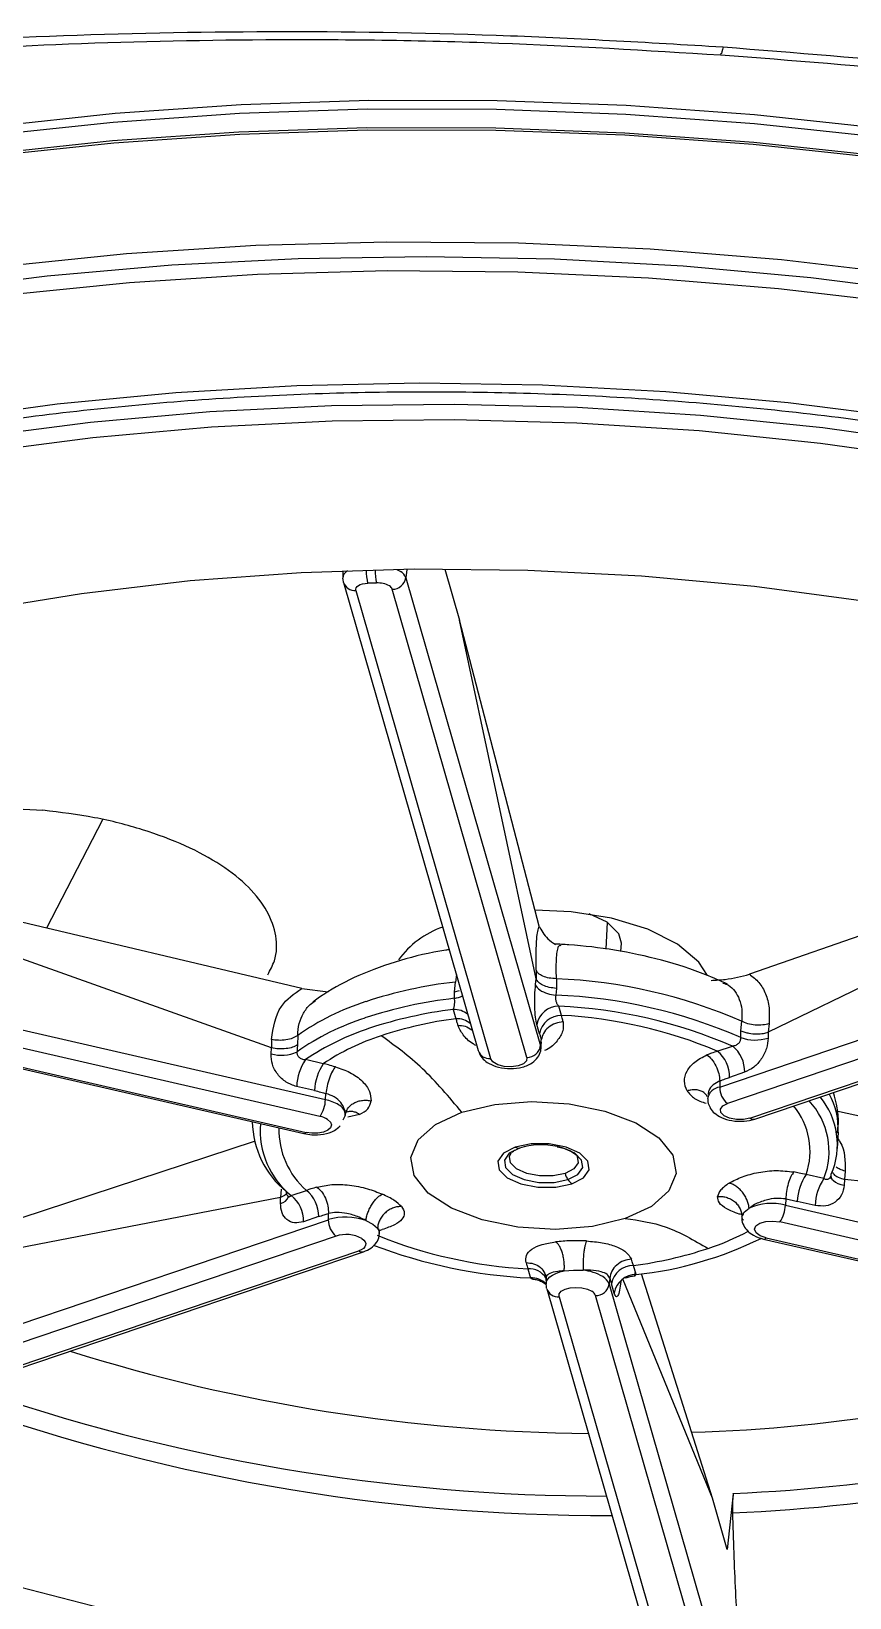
# Model space of a CAD drawing. Extents: x 400 to 501, y 484 to 634.
# Drawn here: x 453.365 to 454.574, y 583.589 to 585.904 of the extents above; entities that cross this region are included whole.
import ezdxf

# ---------------------------------------------------------------- set-up
doc = ezdxf.new("R2010")
doc.units = 0
doc.header["$MEASUREMENT"] = 0
doc.layers.add('DIM', color=3, linetype='Continuous')
doc.layers.add('GEOMETRY', color=3, linetype='Continuous', lineweight=25)

# ---------------------------------------------------------------- blocks, each defined once
blk = doc.blocks.new('2026 GRANDEE')
at = {"layer": 'GEOMETRY'}
for p, q in [((3.4003, -11.7338), (3.4004, -11.7443)), ((3.495, -11.7314), (3.4937, -11.7439)), ((3.5514, -11.731), (3.573, -11.8063)), ((3.4008, -11.7468), (3.4004, -11.7443)), ((3.4014, -11.7507), (3.6006, -12.4428)), ((3.6726, -12.4529), (3.4735, -11.7608)), ((3.4937, -11.7439), (3.6928, -12.4359)), ((3.4195, -11.7626), (3.6187, -12.4546)), ((3.6862, -12.3368), (3.573, -11.8063)), ((3.6906, -12.2587), (3.573, -11.8063)), ((4.7365, -12.0732), (4.0014, -12.33)), ((3.0449, -12.1015), (2.9622, -12.2616)), ((3.2949, -12.4389), (2.4716, -12.1453)), ((3.3398, -12.351), (2.4716, -12.1453)), ((2.0381, -12.2086), (3.3747, -12.5152)), ((3.3666, -12.5401), (2.03, -12.2334)), ((3.7911, -12.253), (3.7643, -12.2406)), ((2.0059, -12.2588), (3.3426, -12.5655)), ((2.0095, -12.2569), (3.3462, -12.5636)), ((3.7911, -12.253), (3.7892, -12.2929)), ((3.723, -12.2857), (3.715, -12.2855)), ((3.8116, -12.2964), (3.8121, -12.2842)), ((3.5683, -12.3305), (3.5667, -12.3414)), ((3.6853, -12.3453), (3.6862, -12.3368)), ((3.686, -12.3238), (3.6862, -12.3368)), ((3.7161, -12.3366), (3.7162, -12.3509)), ((3.3398, -12.351), (3.3789, -12.3561)), ((3.5653, -12.3557), (3.5667, -12.3414)), ((3.5653, -12.3557), (3.5729, -12.3539)), ((3.7162, -12.3509), (3.7152, -12.3608)), ((3.5635, -12.3821), (3.5674, -12.3957)), ((3.7236, -12.3907), (3.7197, -12.3771)), ((3.6913, -12.4179), (3.6874, -12.4043)), ((3.2947, -12.4263), (3.2949, -12.4389)), ((3.3337, -12.4204), (3.3334, -12.4343)), ((3.6928, -12.4359), (3.6938, -12.427)), ((3.6932, -12.4402), (3.6943, -12.4302)), ((3.6936, -12.4321), (3.6938, -12.427)), ((3.2943, -12.4476), (3.2949, -12.4389)), ((3.3714, -12.4621), (3.3451, -12.4561)), ((3.3584, -12.5018), (3.3321, -12.4958)), ((3.3747, -12.5152), (3.3754, -12.506)), ((3.4039, -12.5389), (3.4005, -12.5458)), ((3.404, -12.5382), (3.4039, -12.5389)), ((3.4249, -12.5371), (3.4079, -12.5411)), ((4.979, -12.7205), (4.1301, -12.5321)), ((4.1318, -12.5873), (4.1329, -12.5631)), ((4.1422, -12.6332), (4.1415, -12.6419)), ((4.1428, -12.6209), (4.1422, -12.6332)), ((4.979, -12.7205), (4.1422, -12.6332)), ((3.379, -12.6927), (3.3791, -12.6835)), ((3.4344, -12.6939), (3.4447, -12.6993)), ((3.4447, -12.6993), (3.4517, -12.7051)), ((3.4546, -12.7087), (3.4586, -12.7074)), ((3.6738, -12.7653), (3.6777, -12.7789)), ((3.6999, -12.7741), (3.7022, -12.7757)), ((3.7007, -12.7779), (3.7009, -12.7879)), ((3.7276, -12.7684), (3.7413, -12.7673)), ((3.7413, -12.7673), (3.7555, -12.7675)), ((3.7013, -12.7909), (3.7009, -12.7879)), ((3.7019, -12.7948), (3.9011, -13.4869)), ((3.72, -12.8067), (3.9192, -13.4987)), ((3.9685, -13.1804), (3.9467, -13.1045)), ((3.9774, -13.0979), (3.9685, -13.1804)), ((3.9774, -13.0979), (3.9775, -13.0973))]:
    blk.add_line(p, q, dxfattribs=at)
at = {"layer": 'GEOMETRY', "color": 4}
for p, q in [((4.7365, -12.0732), (4.0293, -12.4154)), ((3.9575, -12.4967), (5.095, -12.1112)), ((5.1063, -12.1355), (3.9689, -12.5209)), ((4.0023, -12.5427), (5.1398, -12.1572)), ((4.0094, -12.544), (5.1469, -12.1586)), ((3.9887, -12.4134), (3.99, -12.3995)), ((4.0305, -12.4029), (4.0293, -12.4154)), ((4.0293, -12.4154), (4.0291, -12.4242)), ((3.9539, -12.4436), (3.9763, -12.436)), ((3.9944, -12.4747), (3.9721, -12.4823)), ((3.9576, -12.4875), (3.9575, -12.4967)), ((3.2695, -12.5771), (2.6028, -12.7962)), ((4.1115, -12.6319), (4.0852, -12.6259)), ((3.3083, -12.6598), (2.6028, -12.7962)), ((3.3082, -12.6685), (3.3083, -12.6598)), ((3.309, -12.6474), (3.3083, -12.6598)), ((3.3241, -12.657), (3.3465, -12.6494)), ((4.0552, -12.662), (4.0546, -12.6712)), ((3.9903, -12.688), (3.9936, -12.6818)), ((3.9936, -12.6818), (4.0009, -12.6758)), ((4.0546, -12.6712), (5.3912, -12.9778)), ((4.0985, -12.6716), (4.0722, -12.6656)), ((2.2415, -13.0781), (3.379, -12.6927)), ((3.3646, -12.6881), (3.3422, -12.6957)), ((5.3831, -13.0027), (4.0465, -12.696)), ((3.3903, -12.7169), (2.2528, -13.1024)), ((4.0224, -12.7214), (5.3591, -13.0281)), ((4.026, -12.7195), (5.3627, -13.0262)), ((2.2863, -13.1241), (3.4238, -12.7387)), ((2.2934, -13.1255), (3.4309, -12.7401)), ((3.7951, -12.779), (3.7941, -12.788)), ((3.8339, -12.7739), (3.83, -12.7603)), ((3.9467, -13.1045), (3.8419, -12.7728)), ((3.7941, -12.788), (3.9933, -13.48)), ((3.8016, -12.8011), (3.7976, -12.7875)), ((3.8113, -12.7829), (3.8116, -12.784)), ((3.8117, -12.7825), (3.8116, -12.784)), ((3.9467, -13.1045), (3.815, -12.7817)), ((3.9731, -13.497), (3.7739, -12.8049))]:
    blk.add_line(p, q, dxfattribs=at)
at = {"layer": 'GEOMETRY', "flags": 128}
for points in [[(2.053, -11.2681), (2.2043, -11.2179), (2.3637, -11.1734), (2.5302, -11.1349), (2.703, -11.1026), (2.8813, -11.0766), (3.0639, -11.0571), (3.2501, -11.0441), (3.4386, -11.0379), (3.6287, -11.0383), (3.8191, -11.0454), (4.0091, -11.0591), (4.1974, -11.0795)], [(4.1981, -11.0931), (4.0092, -11.0727), (3.8187, -11.0589), (3.6276, -11.0518), (3.437, -11.0514), (3.2478, -11.0577), (3.0611, -11.0707), (2.8778, -11.0902), (2.6991, -11.1163), (2.5257, -11.1488), (2.3586, -11.1874), (2.1987, -11.232), (2.0469, -11.2823)], [(2.0457, -11.3094), (2.1975, -11.259), (2.3574, -11.2144), (2.5244, -11.1758), (2.6978, -11.1433), (2.8766, -11.1173), (3.0599, -11.0977), (3.2466, -11.0847), (3.4357, -11.0784), (3.6264, -11.0788), (3.8175, -11.086), (4.008, -11.0998), (4.1969, -11.1201)], [(4.1954, -11.1238), (4.0071, -11.1035), (3.8171, -11.0897), (3.6266, -11.0826), (3.4366, -11.0822), (3.248, -11.0885), (3.0618, -11.1014), (2.8791, -11.1209), (2.7009, -11.1469), (2.528, -11.1793), (2.3614, -11.2178), (2.202, -11.2622), (2.0507, -11.3124)], [(2.0432, -11.4778), (2.1982, -11.4265), (2.3617, -11.3812), (2.5326, -11.3421), (2.7101, -11.3096), (2.8931, -11.2836), (3.0807, -11.2645), (3.2717, -11.2524), (3.4652, -11.2472), (3.6599, -11.249), (3.8549, -11.2578), (4.0491, -11.2736), (4.2413, -11.2962), (4.4305, -11.3256), (4.6156, -11.3615), (4.7956, -11.4038), (4.9695, -11.4523), (5.1363, -11.5066), (5.2951, -11.5665), (5.445, -11.6316), (5.5851, -11.7016), (5.7147, -11.776)], [(2.0566, -11.5185), (2.2102, -11.4677), (2.3722, -11.4228), (2.5416, -11.3841), (2.7175, -11.3518), (2.8989, -11.3261), (3.0848, -11.3072), (3.2741, -11.2951), (3.4658, -11.2899), (3.6589, -11.2917), (3.8521, -11.3005), (4.0445, -11.3161), (4.235, -11.3385), (4.4225, -11.3676), (4.606, -11.4033), (4.7844, -11.4452), (4.9567, -11.4932), (5.122, -11.5471), (5.2794, -11.6064), (5.428, -11.6709), (5.5668, -11.7403), (5.6953, -11.8141)], [(4.2377, -11.5079), (4.0587, -11.4851), (3.8777, -11.4688), (3.6956, -11.4592), (3.5135, -11.4562), (3.3325, -11.46), (3.1536, -11.4704), (2.9779, -11.4874), (2.8064, -11.511), (2.6402, -11.5409), (2.4801, -11.5771), (2.3271, -11.6192), (2.1822, -11.6671)], [(3.4805, -11.7316), (3.482, -11.7324), (3.4855, -11.7344)], [(3.4014, -11.7507), (3.4012, -11.75), (3.4008, -11.7468)], [(3.4195, -11.7626), (3.4194, -11.7606), (3.42, -11.7587), (3.4214, -11.757), (3.4235, -11.7554), (3.4262, -11.754), (3.4295, -11.753), (3.4332, -11.7523), (3.4371, -11.752)], [(3.9393, -12.3318), (3.9265, -12.3122), (3.8953, -12.2856), (3.8514, -12.2634), (3.7978, -12.2469), (3.7381, -12.2374), (3.6846, -12.2353)], [(3.8121, -12.2842), (3.8086, -12.2703), (3.7911, -12.253)], [(3.5654, -12.3656), (3.5654, -12.36), (3.5653, -12.3557)], [(3.3334, -12.4343), (3.333, -12.44), (3.3327, -12.4444)], [(3.6726, -12.4529), (3.672, -12.458), (3.6674, -12.4624), (3.6595, -12.4655), (3.6494, -12.4669), (3.6388, -12.4662), (3.6293, -12.4636), (3.6222, -12.4596), (3.6187, -12.4546)], [(3.6928, -12.4359), (3.6933, -12.4395), (3.6932, -12.4402)], [(3.3779, -12.5445), (3.3821, -12.5484), (3.3836, -12.5527), (3.3822, -12.5568), (3.3781, -12.5604), (3.3717, -12.5631), (3.3636, -12.5646), (3.3548, -12.5648), (3.3462, -12.5636)], [(3.6552, -12.5853), (3.6378, -12.5943), (3.6295, -12.6061), (3.6314, -12.6189), (3.6434, -12.6307), (3.6635, -12.6398), (3.6887, -12.6447), (3.7152, -12.6447), (3.739, -12.6398)], [(3.6614, -12.5869), (3.6465, -12.5946), (3.6394, -12.6047), (3.641, -12.6157), (3.6512, -12.6258), (3.6685, -12.6335), (3.69, -12.6377), (3.7127, -12.6377), (3.7331, -12.6335)], [(3.7289, -12.6243), (3.7111, -12.628), (3.6912, -12.628), (3.6723, -12.6243), (3.6572, -12.6176), (3.6482, -12.6087), (3.6468, -12.5991), (3.6494, -12.594)], [(3.7331, -12.6335), (3.7479, -12.6258), (3.7551, -12.6157), (3.7534, -12.6047), (3.7432, -12.5946), (3.726, -12.5869), (3.7177, -12.5847)], [(3.7461, -12.5981), (3.7468, -12.5991), (3.7482, -12.6087), (3.742, -12.6175), (3.7289, -12.6243)], [(3.4285, -12.7205), (3.4314, -12.7228), (3.4333, -12.7253), (3.4342, -12.7278), (3.4341, -12.7304), (3.4329, -12.7328), (3.4307, -12.7351), (3.4277, -12.7371), (3.4238, -12.7387)], [(3.7009, -12.7879), (3.7009, -12.7874), (3.7016, -12.7838), (3.7035, -12.7805), (3.7065, -12.7773), (3.7105, -12.7745), (3.7154, -12.772), (3.7212, -12.77), (3.7276, -12.7684)], [(3.7019, -12.7948), (3.7017, -12.7941), (3.7013, -12.7909)], [(3.8633, -13.3557), (3.7171, -13.3542), (3.549, -13.3452), (3.3823, -13.3282), (3.2187, -13.3035), (3.0598, -13.2713), (2.9072, -13.232), (2.7623, -13.1859), (2.6265, -13.1335), (2.5011, -13.0753), (2.4776, -13.0631)]]:
    blk.add_lwpolyline(points, dxfattribs=at)
at = {"layer": 'GEOMETRY', "color": 4, "flags": 128}
for points in [[(1.4868, -11.7874), (1.5924, -11.7153), (1.7092, -11.6475), (1.8367, -11.5844), (1.9741, -11.5262), (2.1208, -11.4734), (2.2759, -11.4261), (2.4386, -11.3847), (2.608, -11.3494), (2.7832, -11.3202), (2.9634, -11.2975), (3.1475, -11.2813), (3.3345, -11.2717), (3.5235, -11.2688), (3.7135, -11.2726), (3.9034, -11.283), (4.0922, -11.3), (4.2789, -11.3235)], [(2.2272, -11.6895), (2.3729, -11.642), (2.5267, -11.6004), (2.6877, -11.565), (2.8549, -11.536), (3.0273, -11.5136), (3.2039, -11.4979), (3.3834, -11.489), (3.5649, -11.487), (3.7472, -11.4918), (3.9292, -11.5035), (4.1098, -11.5219), (4.2878, -11.547), (4.4622, -11.5786), (4.6319, -11.6165), (4.7959, -11.6605), (4.9531, -11.7103), (5.1026, -11.7656), (5.2435, -11.8261), (5.3748, -11.8913), (5.4959, -11.961), (5.6059, -12.0346), (5.7041, -12.1117), (5.7242, -12.1291)], [(2.2809, -11.6954), (2.3801, -11.664), (2.533, -11.6227), (2.6931, -11.5876), (2.8593, -11.5587), (3.0307, -11.5365), (3.2061, -11.5208), (3.3846, -11.512), (3.565, -11.51), (3.7462, -11.5148), (3.9271, -11.5264), (4.1065, -11.5447), (4.2835, -11.5697), (4.4569, -11.6011), (4.6255, -11.6388), (4.7885, -11.6825), (4.9448, -11.732), (5.0934, -11.7869), (5.2334, -11.847), (5.3639, -11.9119), (5.4843, -11.9811), (5.5936, -12.0542), (5.5965, -12.0563)], [(4.1742, -11.7787), (4.0092, -11.7567), (3.842, -11.7414), (3.6737, -11.7329), (3.5056, -11.7313), (3.3388, -11.7365), (3.1746, -11.7486), (3.0141, -11.7674), (2.8585, -11.7928), (2.7089, -11.8246), (2.5664, -11.8627), (2.4321, -11.9066)], [(3.9887, -12.4235), (3.9887, -12.4179), (3.9887, -12.4134)], [(3.5764, -12.534), (3.6249, -12.5224), (3.6793, -12.5181), (3.7351, -12.5214), (3.7879, -12.5322), (3.8333, -12.5494), (3.8676, -12.5717), (3.8882, -12.5974), (3.8933, -12.6243), (3.8824, -12.6502), (3.8566, -12.6731), (3.8179, -12.6911)], [(4.0023, -12.5427), (3.9928, -12.5446), (3.9823, -12.5446), (3.9722, -12.5427), (3.9641, -12.539), (3.9594, -12.5343), (3.9586, -12.5292), (3.9619, -12.5245), (3.9689, -12.5209)], [(3.8179, -12.6911), (3.7693, -12.7027), (3.7149, -12.707), (3.6591, -12.7036), (3.6064, -12.6929), (3.561, -12.6757), (3.5266, -12.6533), (3.506, -12.6276), (3.501, -12.6008), (3.5118, -12.5748), (3.5376, -12.552), (3.5764, -12.534)], [(3.739, -12.6398), (3.7564, -12.6307), (3.7647, -12.6189), (3.7628, -12.6061), (3.7508, -12.5943), (3.7307, -12.5853), (3.7055, -12.5804), (3.679, -12.5804), (3.6552, -12.5853)], [(4.1218, -12.6281), (4.1221, -12.6303), (4.1233, -12.6327), (4.1255, -12.635), (4.1285, -12.6371), (4.1322, -12.639), (4.1366, -12.6406), (4.1415, -12.6419)], [(4.026, -12.7195), (4.0171, -12.7164), (4.0112, -12.712), (4.009, -12.7069), (4.011, -12.702), (4.0169, -12.6979), (4.0256, -12.6954), (4.036, -12.6947), (4.0465, -12.696)], [(3.72, -12.8067), (3.7202, -12.8024), (3.7233, -12.7985), (3.7289, -12.7954), (3.7364, -12.7934), (3.745, -12.7927), (3.7538, -12.7934), (3.7619, -12.7954), (3.7685, -12.7985)]]:
    blk.add_lwpolyline(points, dxfattribs=at)
at = {"layer": 'GEOMETRY'}
for centre, radius, start, end in [((3.4135, -11.7451), 0.0131, 117.7231, 176.3316), ((3.5197, -11.7333), 0.0847, 179.5521, 192.7488), ((3.5363, -11.7331), 0.0881, 179.4902, 192.128), ((3.4766, -11.7502), 0.0182, 20.4882, 60.633), ((3.4179, -11.7452), 0.0174, 198.4485, 275.3557), ((3.5694, -15.7012), 3.9514, 91.7291, 91.9192), ((3.4522, -11.7863), 0.0348, 60.6771, 93.4126), ((3.4647, -11.7641), 0.00934, 20.4882, 60.633), ((3.4735, -11.7404), 0.0204, 269.7807, 350.3233), ((3.5912, -12.3867), 0.1336, 108.8339, 144.3401), ((3.6418, -12.9999), 0.6628, 96.5042, 108.2553), ((3.5585, -12.3211), 0.045, 278.8774, 294.7306), ((3.6996, -12.3401), 0.0152, 200.0385, 238.4011), ((3.7189, -12.3098), 0.0512, 237.734, 265.8182), ((3.5491, -12.7282), 0.3758, 107.7998, 124.9795), ((3.6407, -13.0238), 0.6626, 96.5216, 108.2565), ((3.6406, -13.0172), 0.6398, 96.9248, 108.2843), ((3.5651, -12.4128), 0.0308, 49.1527, 92.987), ((3.7195, -12.4098), 0.0327, 89.7807, 170.3233), ((3.5481, -12.7526), 0.376, 107.8032, 124.9489), ((3.5537, -12.7625), 0.3706, 107.8795, 124.2476), ((3.6433, -12.9837), 0.5929, 97.3537, 108.3131), ((3.5691, -12.4262), 0.0306, 48.9644, 93.1753), ((3.7235, -12.4234), 0.0327, 89.7807, 170.3233), ((3.5652, -12.7548), 0.351, 107.9558, 123.5168), ((3.3093, -12.3946), 0.0551, 254.2241, 295.1546), ((3.409, -12.499), 0.0769, 146.1253, 177.6526), ((3.6173, -12.4369), 0.0178, 199.3441, 274.4601), ((3.6727, -12.4325), 0.0204, 269.7807, 350.3233), ((3.4353, -12.505), 0.0769, 146.1253, 177.6526), ((3.3267, -12.5133), 0.0481, 326.1253, 357.6526), ((3.3623, -12.5749), 0.0609, 58.4928, 78.1749), ((3.3866, -12.5385), 0.0173, 1.0875, 64.4431), ((3.3594, -12.5747), 0.0354, 58.4928, 78.1749), ((3.3427, -12.5615), 0.00401, 267.2692, 328.7333), ((3.6604, -12.5782), 0.00877, 233.9926, 276.517), ((3.6937, -12.6942), 0.1121, 77.6507, 106.753), ((3.7616, -12.6152), 0.0339, 195.6844, 212.7731), ((3.7511, -12.6223), 0.0212, 211.868, 235.2784), ((3.4049, -12.778), 0.0892, 70.6971, 106.9025), ((3.4093, -12.6933), 0.0304, 178.9521, 231.2095), ((3.4421, -12.7132), 0.0126, 354.9338, 39.9205), ((3.4052, -12.7635), 0.0489, 61.4803, 107.7288), ((3.7138, -12.0255), 0.7542, 249.1568, 267.2521), ((3.7111, -12.072), 0.6943, 248.0126, 266.9182), ((3.4287, -12.7324), 0.00799, 232.0998, 285.9707), ((3.6758, -12.7943), 0.0291, 31.1899, 94.0384), ((3.6794, -12.8091), 0.0303, 44.9691, 93.3165), ((3.7184, -12.7893), 0.0174, 198.4485, 275.3557), ((3.7903, -10.3678), 2.641, 252.5303, 269.4167), ((3.8474, -10.6949), 2.3131, 271.6971, 287.768), ((3.7914, -10.2495), 2.8518, 250.5869, 269.9735), ((3.7894, -10.2787), 2.8513, 249.728, 270.179), ((3.8731, -10.6148), 2.4847, 272.4065, 287.9431), ((3.8728, -10.6254), 2.5027, 272.3711, 287.9404), ((3.8838, -10.5404), 2.8136, 272.1047, 287.9188)]:
    blk.add_arc(centre, radius, start, end, dxfattribs=at)
at = {"layer": 'GEOMETRY', "color": 4}
for centre, radius, start, end in [((3.6872, -13.0907), 0.7546, 66.3477, 87.8106), ((3.6861, -13.1149), 0.7547, 66.3652, 87.7931), ((3.6862, -13.1119), 0.7355, 66.7687, 87.3896), ((3.6871, -13.078), 0.6883, 67.194, 86.9643), ((4.0098, -12.3646), 0.0626, 250.2501, 287.9409), ((3.9235, -12.4814), 0.0486, 358.9521, 51.2095), ((3.9459, -12.4738), 0.0486, 358.9521, 51.2095), ((3.9608, -12.5182), 0.0218, 98.7411, 168.8404), ((3.9879, -12.4972), 0.0304, 178.9521, 231.2095), ((3.9875, -12.5914), 0.1036, 340.5706, 40.1469), ((4.0099, -12.5916), 0.1093, 338.363, 43.1689), ((4.021, -12.5818), 0.1105, 336.6435, 39.6411), ((4.0215, -12.5598), 0.1114, 357.8706, 28.4197), ((3.4033, -12.5454), 0.1368, 181.0615, 230.6851), ((4.0072, -12.5363), 0.008, 232.1048, 285.9009), ((3.4016, -12.5609), 0.1235, 175.3208, 231.111), ((3.4261, -12.5593), 0.1203, 178.9524, 228.5272), ((4.1491, -12.6688), 0.0769, 146.126, 177.6524), ((4.1754, -12.6748), 0.0769, 146.1253, 177.6525), ((3.3053, -12.6525), 0.0163, 280.3777, 336.3132), ((3.2937, -12.6948), 0.0486, 358.9521, 51.2095), ((3.3161, -12.6872), 0.0486, 358.9521, 51.2094), ((4.0344, -12.7509), 0.0822, 75.78, 114.0776), ((4.0066, -12.6692), 0.0481, 326.1253, 357.6526), ((3.8182, -12.3675), 0.3875, 288.3749, 298.1076), ((3.7734, -12.2194), 0.5578, 276.2288, 296.0745), ((4.0226, -12.7174), 0.00401, 267.2692, 328.7333), ((3.7541, -12.1723), 0.5929, 277.3536, 288.3157), ((3.7494, -12.8368), 0.0696, 59.4714, 84.9333), ((3.7743, -12.7954), 0.0212, 20.4882, 60.633), ((3.8298, -12.793), 0.0327, 89.7807, 170.3233), ((3.8338, -12.8066), 0.0327, 89.7807, 170.3233), ((3.7624, -12.8092), 0.0123, 20.4882, 60.633), ((3.774, -12.7845), 0.0204, 269.7807, 350.3233)]:
    blk.add_arc(centre, radius, start, end, dxfattribs=at)
for points, knots in [([(1.1446, -13.423), (1.0766, -13.3683), (0.9412, -13.2594), (0.7733, -13.0884), (0.6334, -12.9157), (0.5241, -12.7426), (0.4453, -12.5713), (0.397, -12.4034), (0.3792, -12.2404), (0.3918, -12.0837), (0.4344, -11.9342), (0.5066, -11.793), (0.608, -11.6609), (0.7377, -11.5384), (0.8951, -11.4263), (1.0788, -11.3249), (1.2878, -11.2347), (1.5203, -11.156), (1.7747, -11.089), (2.0489, -11.0339), (2.3406, -10.9909), (2.6471, -10.9599), (2.9658, -10.9411), (3.2935, -10.9346), (3.6272, -10.9393), (3.8506, -10.9525), (3.9625, -10.9591)], [0, 0, 0, 0, 0.042865, 0.085422, 0.127682, 0.169666, 0.211406, 0.252939, 0.29431, 0.335563, 0.376745, 0.417899, 0.45906, 0.500255, 0.541506, 0.582823, 0.624213, 0.665674, 0.707206, 0.748805, 0.790469, 0.832201, 0.874009, 0.915903, 0.957897, 1, 1, 1, 1]), ([(0.721, -11.7081), (0.7403, -11.6793), (0.7772, -11.6243), (0.8602, -11.5386), (0.9556, -11.4611), (1.0537, -11.396), (1.1582, -11.3371), (1.2664, -11.285), (1.376, -11.2394), (1.4756, -11.203), (1.5646, -11.1737), (1.6539, -11.1469), (1.7562, -11.119), (1.8875, -11.0874), (2.0539, -11.0533), (2.2475, -11.0211), (2.4664, -10.9927), (2.7077, -10.9698), (2.9837, -10.9534), (3.2948, -10.9465), (3.6244, -10.9504), (3.8495, -10.9642), (3.9589, -10.971)], [0, 0, 0, 0, 0.064506, 0.123125, 0.176227, 0.224215, 0.267046, 0.313282, 0.352933, 0.386937, 0.415275, 0.439484, 0.469924, 0.506846, 0.552106, 0.606148, 0.657933, 0.715887, 0.780055, 0.850495, 0.927279, 1, 1, 1, 1]), ([(2.205, -11.6763), (2.2281, -11.6682), (2.2951, -11.6447), (2.4119, -11.6094), (2.5571, -11.5724), (2.7086, -11.5408), (2.8654, -11.5147), (3.0267, -11.4942), (3.1916, -11.4795), (3.3593, -11.4707), (3.5288, -11.4678), (3.6992, -11.4709), (3.8696, -11.4799), (4.0391, -11.4948), (4.2068, -11.5154), (4.3718, -11.5418), (4.5331, -11.5736), (4.69, -11.6109), (4.8415, -11.6533), (4.9868, -11.7006), (5.1253, -11.7525), (5.256, -11.8087), (5.3784, -11.8689), (5.4917, -11.9328), (5.5954, -11.9999), (5.6889, -12.0698), (5.7718, -12.1422), (5.8436, -12.2165), (5.9043, -12.2924), (5.9527, -12.3694), (5.984, -12.4309), (5.9949, -12.4666), (5.9979, -12.4763)], [0, 0, 0, 0, 0.018188, 0.052753, 0.08734, 0.121946, 0.15657, 0.191208, 0.225857, 0.260516, 0.295182, 0.329852, 0.364524, 0.399196, 0.433865, 0.468529, 0.503184, 0.53783, 0.572463, 0.60708, 0.641678, 0.676255, 0.710808, 0.745336, 0.779838, 0.814318, 0.848783, 0.883246, 0.917732, 0.95228, 0.986952, 1, 1, 1, 1]), ([(4.0014, -12.33), (4.0064, -12.3337), (4.0164, -12.3411), (4.026, -12.3585), (4.0315, -12.379), (4.0308, -12.395), (4.0305, -12.4029)], [0, 0, 0, 0, 0.253592, 0.502735, 0.753477, 1, 1, 1, 1]), ([(3.9623, -12.3432), (3.9651, -12.3439), (3.9724, -12.3459), (3.9802, -12.3549), (3.9871, -12.3669), (3.9908, -12.382), (3.9902, -12.3936), (3.99, -12.3995)], [0, 0, 0, 0, 0.133317, 0.342634, 0.556576, 0.775553, 1, 1, 1, 1]), ([(4.0305, -12.4029), (4.0275, -12.4037), (4.0213, -12.4053), (4.01, -12.4053), (3.9988, -12.4034), (3.9928, -12.4007), (3.99, -12.3995)], [0, 0, 0, 0, 0.242277, 0.500205, 0.758022, 1, 1, 1, 1]), ([(3.9763, -12.436), (3.9781, -12.4357), (3.9808, -12.4352), (3.9839, -12.4333), (3.9858, -12.4317), (3.9873, -12.4298), (3.9882, -12.4277), (3.9888, -12.4256), (3.9887, -12.4242), (3.9887, -12.4235)], [0, 0, 0, 0, 0.285868, 0.41743, 0.542191, 0.661327, 0.776245, 0.888554, 1, 1, 1, 1]), ([(3.9887, -12.4134), (3.9906, -12.4142), (3.9942, -12.4157), (4.0023, -12.4175), (4.0119, -12.4184), (4.022, -12.4176), (4.027, -12.4161), (4.0293, -12.4154)], [0, 0, 0, 0, 0.162459, 0.314306, 0.584926, 0.813539, 1, 1, 1, 1]), ([(4.0291, -12.4242), (4.0286, -12.4294), (4.0276, -12.4399), (4.0195, -12.4555), (4.0081, -12.4684), (3.999, -12.4726), (3.9944, -12.4747)], [0, 0, 0, 0, 0.248136, 0.496961, 0.746591, 1, 1, 1, 1]), ([(3.9093, -12.5023), (3.9074, -12.4976), (3.9037, -12.488), (3.9084, -12.4728), (3.9194, -12.4588), (3.9322, -12.4524), (3.9387, -12.4492)], [0, 0, 0, 0, 0.2426, 0.490114, 0.742598, 1, 1, 1, 1]), ([(3.9539, -12.4436), (3.9511, -12.4446), (3.946, -12.4464), (3.9409, -12.4483), (3.9387, -12.4492)], [0, 0, 0, 0, 0.560034, 1, 1, 1, 1]), ([(3.9387, -12.4492), (3.9411, -12.4511), (3.9459, -12.455), (3.9522, -12.4651), (3.9566, -12.4766), (3.9573, -12.484), (3.9576, -12.4875)], [0, 0, 0, 0, 0.24087, 0.5, 0.75913, 1, 1, 1, 1]), ([(3.9393, -12.5106), (3.9386, -12.5095), (3.937, -12.5068), (3.9328, -12.5038), (3.9274, -12.5014), (3.9214, -12.5005), (3.9152, -12.5008), (3.9112, -12.5018), (3.9093, -12.5023)], [0, 0, 0, 0, 0.126766, 0.309852, 0.492938, 0.671434, 0.841403, 1, 1, 1, 1]), ([(3.9093, -12.5023), (3.9125, -12.5064), (3.9188, -12.5144), (3.9313, -12.5186), (3.9376, -12.5207)], [0, 0, 0, 0, 0.500601, 1, 1, 1, 1]), ([(3.9576, -12.4875), (3.9542, -12.4893), (3.947, -12.4931), (3.941, -12.5005), (3.9407, -12.5057), (3.9406, -12.5075)], [0, 0, 0, 0, 0.3739909, 0.7813607, 1, 1, 1, 1]), ([(3.9576, -12.4875), (3.9603, -12.4865), (3.9651, -12.4847), (3.9699, -12.483), (3.9721, -12.4823)], [0, 0, 0, 0, 0.559995, 1, 1, 1, 1]), ([(3.94, -12.514), (3.9399, -12.5155), (3.9396, -12.5202), (3.9418, -12.5244), (3.9433, -12.5271)], [0, 0, 0, 0, 0.328564, 1, 1, 1, 1]), ([(3.9433, -12.5271), (3.9434, -12.5273), (3.9447, -12.5306), (3.9472, -12.5334), (3.9501, -12.5352), (3.9501, -12.5352)], [0, 0, 0, 0, 0.061289, 0.982015, 1, 1, 1, 1]), ([(3.9501, -12.5352), (3.9533, -12.5375), (3.9606, -12.5427), (3.9756, -12.5468), (3.9935, -12.548), (4.0042, -12.5453), (4.0094, -12.544)], [0, 0, 0, 0, 0.199783, 0.463063, 0.738474, 1, 1, 1, 1]), ([(3.362, -12.6446), (3.3691, -12.6431), (3.384, -12.6399), (3.4101, -12.641), (3.4365, -12.6461), (3.4517, -12.6521), (3.4589, -12.655)], [0, 0, 0, 0, 0.242673, 0.504177, 0.763962, 1, 1, 1, 1]), ([(3.9715, -12.6387), (3.9668, -12.642), (3.9575, -12.6487), (3.9553, -12.6552), (3.9542, -12.6585)], [0, 0, 0, 0, 0.500601, 1, 1, 1, 1]), ([(3.9715, -12.6387), (3.9777, -12.6354), (3.9902, -12.6287), (4.0148, -12.6223), (4.0413, -12.6191), (4.0584, -12.6211), (4.067, -12.6222)], [0, 0, 0, 0, 0.242602, 0.490116, 0.7426, 1, 1, 1, 1]), ([(4.0009, -12.6758), (4.0007, -12.674), (4.0003, -12.6703), (3.9983, -12.6642), (3.9954, -12.658), (3.9914, -12.6521), (3.9866, -12.6469), (3.9815, -12.6429), (3.9764, -12.64), (3.9731, -12.6391), (3.9715, -12.6387)], [0, 0, 0, 0, 0.114901, 0.238041, 0.367358, 0.500002, 0.632645, 0.761962, 0.885101, 1, 1, 1, 1]), ([(4.067, -12.6222), (4.0656, -12.6242), (4.0626, -12.6284), (4.0588, -12.6389), (4.056, -12.6509), (4.0555, -12.6584), (4.0552, -12.662)], [0, 0, 0, 0, 0.24087, 0.5, 0.75913, 1, 1, 1, 1]), ([(4.0852, -12.6259), (4.0818, -12.6251), (4.0758, -12.6238), (4.0697, -12.6227), (4.067, -12.6222)], [0, 0, 0, 0, 0.560033, 1, 1, 1, 1]), ([(4.1115, -12.6319), (4.1129, -12.6324), (4.1148, -12.6332), (4.1174, -12.6329), (4.119, -12.6322), (4.1204, -12.631), (4.1214, -12.6295), (4.1222, -12.6277), (4.1223, -12.6263), (4.1224, -12.6256)], [0, 0, 0, 0, 0.285868, 0.41743, 0.542191, 0.661327, 0.776245, 0.888554, 1, 1, 1, 1]), ([(4.1213, -12.6316), (4.1212, -12.6316), (4.1206, -12.6318), (4.1206, -12.6312), (4.1205, -12.6307)], [0, 0, 0, 0, 0.131394, 1, 1, 1, 1]), ([(4.1235, -12.6217), (4.1242, -12.623), (4.1258, -12.626), (4.1324, -12.6302), (4.1389, -12.6322), (4.1422, -12.6332)], [0, 0, 0, 0, 0.275493, 0.637747, 1, 1, 1, 1]), ([(3.318, -12.6533), (3.3173, -12.6542), (3.3154, -12.6568), (3.3111, -12.6586), (3.3083, -12.6598)], [0, 0, 0, 0, 0.3616341, 1, 1, 1, 1]), ([(3.3166, -12.6513), (3.3167, -12.652), (3.3168, -12.6533), (3.3173, -12.6551), (3.318, -12.6565), (3.3186, -12.6573), (3.3189, -12.6575), (3.3189, -12.6575)], [0, 0, 0, 0, 0.2435128, 0.4888644, 0.7397112, 0.9994277, 1, 1, 1, 1]), ([(3.3188, -12.6574), (3.3196, -12.6583), (3.3206, -12.6596), (3.3205, -12.6598), (3.3205, -12.6598)], [0, 0, 0, 0, 0.70984, 1, 1, 1, 1]), ([(3.3189, -12.6575), (3.3193, -12.6578), (3.3201, -12.6583), (3.3218, -12.6585), (3.3232, -12.6576), (3.3241, -12.657)], [0, 0, 0, 0, 0.230323, 0.473307, 1, 1, 1, 1]), ([(3.362, -12.6446), (3.3591, -12.6455), (3.3539, -12.647), (3.3488, -12.6487), (3.3465, -12.6494)], [0, 0, 0, 0, 0.559959, 1, 1, 1, 1]), ([(3.362, -12.6446), (3.3643, -12.6465), (3.3691, -12.6505), (3.3749, -12.6607), (3.3787, -12.6724), (3.379, -12.6799), (3.3791, -12.6835)], [0, 0, 0, 0, 0.24087, 0.5, 0.75913, 1, 1, 1, 1]), ([(3.9542, -12.6585), (3.9563, -12.6584), (3.9606, -12.6582), (3.9671, -12.6594), (3.9736, -12.6619), (3.9795, -12.6657), (3.9843, -12.6707), (3.9878, -12.6763), (3.9899, -12.6822), (3.9901, -12.6861), (3.9903, -12.688)], [0, 0, 0, 0, 0.1149, 0.238038, 0.367355, 0.499998, 0.632641, 0.761959, 0.885099, 1, 1, 1, 1]), ([(3.9933, -12.6861), (3.9909, -12.6855), (3.9807, -12.683), (3.9672, -12.6768), (3.9555, -12.6683), (3.9547, -12.6616), (3.9542, -12.6585)], [0, 0, 0, 0, 0.092249, 0.406071, 0.7197, 1, 1, 1, 1]), ([(4.0552, -12.662), (4.0506, -12.6616), (4.0411, -12.6606), (4.0248, -12.6636), (4.0105, -12.6691), (4.0035, -12.674), (4.0009, -12.6758)], [0, 0, 0, 0, 0.234984, 0.49094, 0.806437, 1, 1, 1, 1]), ([(4.0552, -12.662), (4.0584, -12.6626), (4.0641, -12.6638), (4.0697, -12.665), (4.0722, -12.6656)], [0, 0, 0, 0, 0.559995, 1, 1, 1, 1]), ([(4.1415, -12.6419), (4.1406, -12.6469), (4.1388, -12.6569), (4.1286, -12.6676), (4.1146, -12.6736), (4.1039, -12.6723), (4.0985, -12.6716)], [0, 0, 0, 0, 0.2481356, 0.4969606, 0.746591, 1, 1, 1, 1]), ([(3.3422, -12.6957), (3.3377, -12.6967), (3.3286, -12.6986), (3.3173, -12.6934), (3.3095, -12.6832), (3.3086, -12.6734), (3.3082, -12.6685)], [0, 0, 0, 0, 0.253809, 0.50482, 0.753656, 1, 1, 1, 1]), ([(3.3646, -12.6881), (3.3673, -12.6872), (3.3721, -12.6856), (3.3769, -12.6842), (3.3791, -12.6835)], [0, 0, 0, 0, 0.559995, 1, 1, 1, 1]), ([(3.8179, -12.6911), (3.8379, -12.6937), (3.8779, -12.6991), (3.9196, -12.7231), (3.9404, -12.7352)], [0, 0, 0, 0, 0.5, 1, 1, 1, 1]), ([(3.9903, -12.688), (3.99, -12.6892), (3.9897, -12.6911), (3.9919, -12.6927), (3.9927, -12.6932)], [0, 0, 0, 0, 0.6726, 1, 1, 1, 1]), ([(3.9904, -12.6898), (3.9903, -12.6904), (3.9897, -12.6943), (3.9926, -12.7016), (3.9984, -12.7098), (4.0081, -12.7171), (4.0171, -12.7198), (4.0224, -12.7214)], [0, 0, 0, 0, 0.033787, 0.24615, 0.447227, 0.677751, 1, 1, 1, 1]), ([(3.7605, -12.7242), (3.7526, -12.7239), (3.7368, -12.7234), (3.7222, -12.7249), (3.7149, -12.7256)], [0, 0, 0, 0, 0.500603, 1, 1, 1, 1]), ([(3.7605, -12.7242), (3.7601, -12.7249), (3.7594, -12.7263), (3.7584, -12.7301), (3.7574, -12.7351), (3.7565, -12.7413), (3.7559, -12.7481), (3.7555, -12.755), (3.7554, -12.7616), (3.7555, -12.7656), (3.7555, -12.7675)], [0, 0, 0, 0, 0.1149, 0.238039, 0.367356, 0.499999, 0.632642, 0.76196, 0.8851, 1, 1, 1, 1]), ([(3.7605, -12.7242), (3.7685, -12.7249), (3.7849, -12.7263), (3.8049, -12.732), (3.8205, -12.74), (3.8248, -12.7475), (3.827, -12.7513)], [0, 0, 0, 0, 0.2426, 0.490113, 0.742598, 1, 1, 1, 1]), ([(3.827, -12.7513), (3.8232, -12.7518), (3.8153, -12.7529), (3.8049, -12.7593), (3.7973, -12.7685), (3.7958, -12.7756), (3.7951, -12.779)], [0, 0, 0, 0, 0.24087, 0.5, 0.75913, 1, 1, 1, 1]), ([(3.83, -12.7603), (3.8294, -12.7586), (3.8284, -12.7555), (3.8274, -12.7526), (3.827, -12.7513)], [0, 0, 0, 0, 0.560033, 1, 1, 1, 1]), ([(3.7951, -12.779), (3.794, -12.7771), (3.7917, -12.7731), (3.782, -12.7692), (3.7692, -12.7673), (3.7593, -12.7675), (3.7555, -12.7675)], [0, 0, 0, 0, 0.234981, 0.49094, 0.806404, 1, 1, 1, 1]), ([(3.7951, -12.779), (3.7956, -12.7805), (3.7964, -12.7833), (3.7973, -12.7862), (3.7976, -12.7875)], [0, 0, 0, 0, 0.559995, 1, 1, 1, 1]), ([(3.8185, -12.7786), (3.8188, -12.7785), (3.8204, -12.7782), (3.8252, -12.7765), (3.83, -12.7759), (3.8324, -12.7756)], [0, 0, 0, 0, 0.099264, 0.557122, 1, 1, 1, 1]), ([(3.8339, -12.7739), (3.8334, -12.7746), (3.8327, -12.7757), (3.8322, -12.7758), (3.832, -12.7754), (3.832, -12.7745), (3.8322, -12.7732), (3.8324, -12.7716), (3.8327, -12.7703), (3.8329, -12.7697)], [0, 0, 0, 0, 0.285868, 0.417431, 0.542191, 0.661327, 0.776245, 0.888554, 1, 1, 1, 1]), ([(3.8116, -12.784), (3.8109, -12.7886), (3.8097, -12.798), (3.807, -12.8058), (3.8041, -12.8077), (3.8024, -12.8033), (3.8016, -12.8011)], [0, 0, 0, 0, 0.2481356, 0.4969606, 0.746591, 1, 1, 1, 1])]:
    blk.add_open_spline(points, degree=3, knots=knots, dxfattribs=at)
at = {"layer": 'GEOMETRY'}
for points, knots in [([(3.9589, -10.9709), (4.0644, -10.979), (4.2817, -10.9957), (4.5951, -11.0351), (4.8886, -11.0821), (5.1467, -11.1334), (5.3702, -11.1861), (5.5608, -11.2382), (5.7208, -11.2879), (5.8528, -11.3337), (5.9592, -11.3742), (6.0425, -11.4086), (6.1068, -11.4368), (6.1807, -11.4711), (6.2754, -11.5184), (6.3907, -11.5838), (6.4796, -11.6424), (6.5409, -11.6878), (6.5788, -11.7178), (6.6187, -11.7518), (6.6644, -11.7943), (6.7172, -11.8503), (6.7729, -11.9204), (6.8015, -11.9724), (6.8171, -12.0007)], [0, 0, 0, 0, 0.0752524, 0.1549067, 0.228267, 0.2952673, 0.3558625, 0.4100325, 0.4577762, 0.4991064, 0.5340463, 0.5626263, 0.5848794, 0.6027997, 0.6448363, 0.6962507, 0.7514041, 0.7735424, 0.7947605, 0.8164287, 0.8470261, 0.8879112, 0.9389441, 1, 1, 1, 1]), ([(3.9625, -10.9591), (3.9614, -10.9644), (3.96, -10.9712), (3.9592, -10.9693), (3.959, -10.9689)], [0, 0, 0, 0, 0.783955, 1, 1, 1, 1]), ([(3.9625, -10.9591), (4.0685, -10.9675), (4.2808, -10.9843), (4.5941, -11.0227), (4.9001, -11.0706), (5.1954, -11.1285), (5.477, -11.196), (5.7421, -11.2725), (5.9882, -11.3576), (6.2131, -11.4509), (6.415, -11.5517), (6.5925, -11.6595), (6.7447, -11.7739), (6.8708, -11.8944), (6.9704, -12.0203), (7.0431, -12.1514), (7.0888, -12.287), (7.1074, -12.4266), (7.099, -12.5695), (7.0635, -12.7151), (7.001, -12.8626), (6.9117, -13.0108), (6.7959, -13.1586), (6.6533, -13.3047), (6.4866, -13.4481), (6.3552, -13.5386), (6.2892, -13.584)], [0, 0, 0, 0, 0.042168, 0.084437, 0.12679, 0.169194, 0.211607, 0.253987, 0.296287, 0.338455, 0.380451, 0.422246, 0.463829, 0.505202, 0.546385, 0.587407, 0.628306, 0.669131, 0.709943, 0.750802, 0.79177, 0.832902, 0.87425, 0.915861, 0.957769, 1, 1, 1, 1]), ([(2.5665, -12.1683), (2.5666, -12.1682), (2.577, -12.1574), (2.6098, -12.1391), (2.6639, -12.1152), (2.7292, -12.0977), (2.8014, -12.0867), (2.8787, -12.0823), (2.931, -12.0859), (2.9571, -12.0876)], [0, 0, 0, 0, 0.001238, 0.16585, 0.330884, 0.495564, 0.661887, 0.830976, 1, 1, 1, 1]), ([(3.2894, -12.3306), (3.2931, -12.3238), (3.3031, -12.3053), (3.3033, -12.2732), (3.2906, -12.2364), (3.2631, -12.2008), (3.2219, -12.168), (3.169, -12.1391), (3.1054, -12.1154), (3.0342, -12.097), (2.9828, -12.0908), (2.9571, -12.0876)], [0, 0, 0, 0, 0.067763, 0.183561, 0.299321, 0.415165, 0.531223, 0.647552, 0.76403, 0.881845, 1, 1, 1, 1]), ([(3.686, -12.3238), (3.686, -12.3063), (3.6862, -12.2747), (3.6892, -12.2636), (3.6906, -12.2587)], [0, 0, 0, 0, 0.5548055, 1, 1, 1, 1]), ([(3.6906, -12.2587), (3.6939, -12.2651), (3.6989, -12.2748), (3.7108, -12.2832), (3.7148, -12.286)], [0, 0, 0, 0, 0.661913, 1, 1, 1, 1]), ([(3.5576, -12.2936), (3.5559, -12.2939), (3.5307, -12.2974), (3.4844, -12.3087), (3.4237, -12.3302), (3.3821, -12.3523), (3.3614, -12.3671), (3.3561, -12.3709)], [0, 0, 0, 0, 0.021999, 0.316628, 0.617099, 0.901649, 1, 1, 1, 1]), ([(3.9692, -12.3446), (3.9586, -12.3398), (3.9281, -12.3261), (3.8727, -12.3083), (3.8042, -12.2936), (3.7504, -12.2872), (3.7205, -12.2855), (3.7135, -12.2851)], [0, 0, 0, 0, 0.143074, 0.411429, 0.676179, 0.924251, 1, 1, 1, 1]), ([(3.7161, -12.3366), (3.716, -12.3306), (3.7157, -12.3187), (3.7163, -12.3046), (3.7176, -12.2943), (3.7194, -12.2866), (3.7215, -12.287), (3.7227, -12.2873)], [0, 0, 0, 0, 0.201306, 0.397125, 0.587837, 0.773803, 1, 1, 1, 1]), ([(3.7161, -12.3366), (3.7124, -12.3364), (3.7051, -12.3359), (3.6959, -12.3329), (3.6887, -12.3289), (3.6869, -12.3255), (3.686, -12.3238)], [0, 0, 0, 0, 0.249316, 0.5, 0.750684, 1, 1, 1, 1]), ([(3.9447, -12.339), (3.9517, -12.3386), (3.9721, -12.3376), (3.9898, -12.333), (4.0014, -12.33)], [0, 0, 0, 0, 0.3461417, 1, 1, 1, 1]), ([(3.2947, -12.4263), (3.2976, -12.4085), (3.3028, -12.3765), (3.3284, -12.3589), (3.3398, -12.351)], [0, 0, 0, 0, 0.554806, 1, 1, 1, 1]), ([(3.6874, -12.4043), (3.6866, -12.4009), (3.6851, -12.3942), (3.6841, -12.3784), (3.684, -12.361), (3.6849, -12.3505), (3.6853, -12.3453)], [0, 0, 0, 0, 0.25381, 0.504821, 0.753659, 1, 1, 1, 1]), ([(3.7152, -12.3608), (3.7151, -12.3615), (3.7148, -12.3628), (3.7147, -12.365), (3.7149, -12.3673), (3.7153, -12.3696), (3.716, -12.3719), (3.7173, -12.3747), (3.7187, -12.3761), (3.7197, -12.3771)], [0, 0, 0, 0, 0.111883, 0.224611, 0.339863, 0.459191, 0.583954, 0.715298, 1, 1, 1, 1]), ([(3.3337, -12.4204), (3.3341, -12.4144), (3.335, -12.4027), (3.3417, -12.3873), (3.35, -12.3757), (3.3572, -12.3706), (3.3599, -12.3687)], [0, 0, 0, 0, 0.2856663, 0.5635448, 0.8341782, 1, 1, 1, 1]), ([(3.5635, -12.3821), (3.564, -12.3811), (3.5647, -12.3796), (3.5653, -12.3766), (3.5656, -12.3744), (3.5658, -12.372), (3.5658, -12.3697), (3.5657, -12.3675), (3.5655, -12.3662), (3.5654, -12.3656)], [0, 0, 0, 0, 0.285868, 0.41743, 0.542191, 0.661327, 0.776245, 0.888554, 1, 1, 1, 1]), ([(3.5674, -12.3957), (3.5679, -12.3974), (3.5689, -12.4006), (3.5699, -12.4039), (3.5703, -12.4053)], [0, 0, 0, 0, 0.560033, 1, 1, 1, 1]), ([(3.597, -12.4351), (3.5956, -12.4344), (3.5874, -12.4299), (3.577, -12.4192), (3.5726, -12.41), (3.5703, -12.4053)], [0, 0, 0, 0, 0.08951, 0.540366, 1, 1, 1, 1]), ([(3.5703, -12.4053), (3.5741, -12.4056), (3.5819, -12.406), (3.5879, -12.4099), (3.5909, -12.412)], [0, 0, 0, 0, 0.490048, 1, 1, 1, 1]), ([(3.726, -12.4004), (3.7222, -12.4009), (3.7143, -12.4019), (3.7038, -12.4081), (3.6961, -12.4169), (3.6945, -12.4237), (3.6938, -12.427)], [0, 0, 0, 0, 0.24087, 0.5, 0.75913, 1, 1, 1, 1]), ([(3.726, -12.4004), (3.7263, -12.4048), (3.727, -12.4141), (3.7178, -12.4283), (3.708, -12.4389), (3.6997, -12.4424), (3.6987, -12.4428)], [0, 0, 0, 0, 0.304333, 0.632326, 0.957048, 1, 1, 1, 1]), ([(3.726, -12.4004), (3.7256, -12.3985), (3.7248, -12.3952), (3.724, -12.3921), (3.7236, -12.3907)], [0, 0, 0, 0, 0.559958, 1, 1, 1, 1]), ([(3.3337, -12.4204), (3.3313, -12.4218), (3.3266, -12.4247), (3.3165, -12.4271), (3.3054, -12.428), (3.2983, -12.4269), (3.2947, -12.4263)], [0, 0, 0, 0, 0.249316, 0.5, 0.750684, 1, 1, 1, 1]), ([(3.5764, -12.534), (3.5573, -12.5113), (3.5191, -12.4658), (3.4777, -12.4358), (3.457, -12.4208)], [0, 0, 0, 0, 0.5, 1, 1, 1, 1]), ([(3.6006, -12.4428), (3.6022, -12.4466), (3.6053, -12.4535), (3.6146, -12.4611), (3.627, -12.4669), (3.6438, -12.4699), (3.6621, -12.4688), (3.6768, -12.4639), (3.6871, -12.4557), (3.6928, -12.4458), (3.6939, -12.4368), (3.6927, -12.4318), (3.6923, -12.4302)], [0, 0, 0, 0, 0.098778, 0.182451, 0.292462, 0.424305, 0.553284, 0.690499, 0.789806, 0.876523, 0.961425, 1, 1, 1, 1]), ([(3.6913, -12.4179), (3.6917, -12.4195), (3.6926, -12.4225), (3.6934, -12.4256), (3.6938, -12.427)], [0, 0, 0, 0, 0.559995, 1, 1, 1, 1]), ([(3.6917, -12.4383), (3.6924, -12.4372), (3.6939, -12.4351), (3.6937, -12.4331), (3.6936, -12.4321)], [0, 0, 0, 0, 0.502821, 1, 1, 1, 1]), ([(3.3321, -12.4958), (3.3268, -12.494), (3.3162, -12.4904), (3.3034, -12.4782), (3.295, -12.4632), (3.2945, -12.4528), (3.2943, -12.4476)], [0, 0, 0, 0, 0.253809, 0.50482, 0.753656, 1, 1, 1, 1]), ([(3.3327, -12.4444), (3.3326, -12.4451), (3.3325, -12.4465), (3.333, -12.4486), (3.334, -12.4506), (3.3354, -12.4524), (3.3373, -12.4539), (3.3404, -12.4556), (3.3432, -12.4559), (3.3451, -12.4561)], [0, 0, 0, 0, 0.111882, 0.22461, 0.339862, 0.459189, 0.583953, 0.715297, 1, 1, 1, 1]), ([(3.3893, -12.4667), (3.386, -12.4658), (3.38, -12.4642), (3.374, -12.4627), (3.3714, -12.4621)], [0, 0, 0, 0, 0.559958, 1, 1, 1, 1]), ([(3.3893, -12.4667), (3.3879, -12.4687), (3.3848, -12.4729), (3.3804, -12.4833), (3.3769, -12.4951), (3.3759, -12.5025), (3.3754, -12.506)], [0, 0, 0, 0, 0.24087, 0.5, 0.75913, 1, 1, 1, 1]), ([(3.3893, -12.4667), (3.3968, -12.4692), (3.4123, -12.4745), (3.4299, -12.4875), (3.4411, -12.5027), (3.4419, -12.5126), (3.4422, -12.5172)], [0, 0, 0, 0, 0.24288, 0.504631, 0.766219, 1, 1, 1, 1]), ([(3.3584, -12.5018), (3.3616, -12.5026), (3.3672, -12.5039), (3.3729, -12.5054), (3.3754, -12.506)], [0, 0, 0, 0, 0.559995, 1, 1, 1, 1]), ([(3.4022, -12.5288), (3.4009, -12.5257), (3.3983, -12.5192), (3.3884, -12.5109), (3.3796, -12.5076), (3.3754, -12.506)], [0, 0, 0, 0, 0.326383, 0.6779682, 1, 1, 1, 1]), ([(3.4039, -12.5389), (3.4042, -12.5372), (3.4048, -12.5336), (3.4073, -12.5286), (3.4113, -12.524), (3.4165, -12.5202), (3.4227, -12.5175), (3.4294, -12.5162), (3.436, -12.516), (3.4402, -12.5168), (3.4422, -12.5172)], [0, 0, 0, 0, 0.1149012, 0.2380413, 0.3673592, 0.5000026, 0.6326456, 0.7619624, 0.8851009, 1, 1, 1, 1]), ([(3.4249, -12.5371), (3.4296, -12.5346), (3.4389, -12.5297), (3.4411, -12.5214), (3.4422, -12.5172)], [0, 0, 0, 0, 0.500604, 1, 1, 1, 1]), ([(4.1314, -12.5644), (4.1321, -12.5597), (4.135, -12.5396), (4.1297, -12.5198), (4.1257, -12.5046)], [0, 0, 0, 0, 0.233877, 1, 1, 1, 1]), ([(3.4039, -12.5389), (3.4042, -12.5364), (3.4047, -12.5331), (3.4027, -12.5297), (3.4022, -12.5288)], [0, 0, 0, 0, 0.732678, 1, 1, 1, 1]), ([(3.4249, -12.5371), (3.4234, -12.5361), (3.4201, -12.5342), (3.415, -12.5327), (3.4096, -12.5325), (3.4064, -12.5336), (3.4047, -12.5341)], [0, 0, 0, 0, 0.230092, 0.476684, 0.735649, 1, 1, 1, 1]), ([(3.3426, -12.5655), (3.3465, -12.5662), (3.3561, -12.5679), (3.3724, -12.5668), (3.3869, -12.5625), (3.3937, -12.5563), (3.3964, -12.5539)], [0, 0, 0, 0, 0.202681, 0.487585, 0.796103, 1, 1, 1, 1]), ([(3.6497, -12.5935), (3.6497, -12.5936), (3.6496, -12.5937), (3.6533, -12.5901), (3.6594, -12.5878), (3.6623, -12.5867)], [0, 0, 0, 0, 0.113584, 0.579771, 1, 1, 1, 1]), ([(3.7174, -12.5851), (3.7205, -12.5857), (3.7289, -12.5873), (3.7385, -12.5917), (3.7451, -12.5966), (3.7456, -12.5975), (3.7458, -12.5979)], [0, 0, 0, 0, 0.192636, 0.514069, 0.801132, 1, 1, 1, 1]), ([(4.1319, -12.5724), (4.1331, -12.5741), (4.1434, -12.5891), (4.1431, -12.606), (4.1428, -12.6209)], [0, 0, 0, 0, 0.114775, 1, 1, 1, 1]), ([(4.1428, -12.6209), (4.1403, -12.6201), (4.1352, -12.6187), (4.1316, -12.6164), (4.1297, -12.6152)], [0, 0, 0, 0, 0.499337, 1, 1, 1, 1]), ([(3.4344, -12.6939), (3.4347, -12.692), (3.4355, -12.6882), (3.4375, -12.6821), (3.4402, -12.6757), (3.4437, -12.6695), (3.4475, -12.6641), (3.4515, -12.6597), (3.4554, -12.6566), (3.4577, -12.6555), (3.4589, -12.655)], [0, 0, 0, 0, 0.114901, 0.23804, 0.367358, 0.500001, 0.632643, 0.76196, 0.8851, 1, 1, 1, 1]), ([(3.4872, -12.6734), (3.4839, -12.6702), (3.4775, -12.664), (3.4651, -12.658), (3.4589, -12.655)], [0, 0, 0, 0, 0.500603, 1, 1, 1, 1]), ([(3.4344, -12.6939), (3.4311, -12.6922), (3.4226, -12.6879), (3.4075, -12.6833), (3.3915, -12.6813), (3.3831, -12.6828), (3.3791, -12.6835)], [0, 0, 0, 0, 0.192855, 0.503675, 0.762727, 1, 1, 1, 1]), ([(3.4872, -12.6734), (3.4852, -12.6734), (3.4813, -12.6734), (3.4751, -12.6751), (3.4689, -12.678), (3.4631, -12.6822), (3.4583, -12.6874), (3.4547, -12.6933), (3.4524, -12.6993), (3.452, -12.7032), (3.4517, -12.7051)], [0, 0, 0, 0, 0.114901, 0.238041, 0.367358, 0.500001, 0.632644, 0.761961, 0.8851, 1, 1, 1, 1]), ([(3.4872, -12.6734), (3.4891, -12.6766), (3.493, -12.6832), (3.4886, -12.6922), (3.4778, -12.7006), (3.4651, -12.7051), (3.4586, -12.7074)], [0, 0, 0, 0, 0.2425987, 0.4901115, 0.7425965, 1, 1, 1, 1]), ([(3.4537, -12.7126), (3.4543, -12.7113), (3.4556, -12.7089), (3.4529, -12.7063), (3.4517, -12.7051)], [0, 0, 0, 0, 0.537174, 1, 1, 1, 1]), ([(3.4309, -12.7401), (3.4348, -12.7385), (3.4423, -12.7354), (3.4502, -12.7272), (3.4544, -12.7195), (3.4542, -12.7152), (3.4542, -12.7144)], [0, 0, 0, 0, 0.336115, 0.649849, 0.934253, 1, 1, 1, 1]), ([(3.6713, -12.7562), (3.671, -12.7526), (3.6703, -12.7449), (3.6789, -12.7357), (3.6933, -12.729), (3.7079, -12.7267), (3.7149, -12.7256)], [0, 0, 0, 0, 0.242645, 0.504155, 0.763051, 1, 1, 1, 1]), ([(3.7276, -12.7684), (3.7277, -12.7665), (3.728, -12.7625), (3.7277, -12.7559), (3.7267, -12.749), (3.7251, -12.7423), (3.723, -12.7362), (3.7204, -12.7313), (3.7177, -12.7277), (3.7158, -12.7263), (3.7149, -12.7256)], [0, 0, 0, 0, 0.114901, 0.238042, 0.36736, 0.500003, 0.632646, 0.761963, 0.885101, 1, 1, 1, 1]), ([(3.6713, -12.7562), (3.6718, -12.7579), (3.6726, -12.7608), (3.6734, -12.7639), (3.6738, -12.7653)], [0, 0, 0, 0, 0.559958, 1, 1, 1, 1]), ([(3.6713, -12.7562), (3.6751, -12.7565), (3.6829, -12.7571), (3.6929, -12.7629), (3.6997, -12.7716), (3.7007, -12.7786), (3.7012, -12.782)], [0, 0, 0, 0, 0.24087, 0.5, 0.75913, 1, 1, 1, 1]), ([(3.6816, -12.7804), (3.6816, -12.7805), (3.6813, -12.7806), (3.6801, -12.7805), (3.6787, -12.7795), (3.6777, -12.7789)], [0, 0, 0, 0, 0.0290011, 0.3355418, 1, 1, 1, 1]), ([(3.6814, -12.7804), (3.6836, -12.7807), (3.6882, -12.7814), (3.6946, -12.7842), (3.6989, -12.7869), (3.7003, -12.7882), (3.7005, -12.7884)], [0, 0, 0, 0, 0.290839, 0.610219, 0.958689, 1, 1, 1, 1]), ([(3.7276, -12.7684), (3.7243, -12.7686), (3.7156, -12.769), (3.706, -12.7716), (3.7005, -12.776), (3.7009, -12.78), (3.7012, -12.782)], [0, 0, 0, 0, 0.192859, 0.503676, 0.762727, 1, 1, 1, 1]), ([(3.9774, -13.0979), (3.9771, -13.1012), (3.9766, -13.107), (3.9763, -13.1167), (3.9763, -13.1227), (3.9764, -13.126)], [0, 0, 0, 0, 0.374286, 0.655891, 1, 1, 1, 1]), ([(3.9764, -13.126), (3.9776, -13.1653), (3.98, -13.2433), (3.9848, -13.3161), (3.9871, -13.3521)], [0, 0, 0, 0, 0.504755, 1, 1, 1, 1])]:
    blk.add_open_spline(points, degree=3, knots=knots, dxfattribs=at)
for points in [[(3.7162, -12.3509), (3.7126, -12.3505), (3.7053, -12.3496), (3.6959, -12.3462), (3.6888, -12.3418), (3.6871, -12.3385), (3.6862, -12.3368)], [(3.3334, -12.4343), (3.3312, -12.4355), (3.3266, -12.4381), (3.3166, -12.44), (3.3055, -12.4405), (3.2984, -12.4394), (3.2949, -12.4389)]]:
    blk.add_open_spline(points, degree=3, dxfattribs=at)

msp = doc.modelspace()

# ---------------------------------------------------------------- block references
at = {"layer": 'DIM'}
msp.add_blockref('2026 GRANDEE', (450.4248, 596.8403), dxfattribs=at)

doc.saveas('drawing.dxf')
